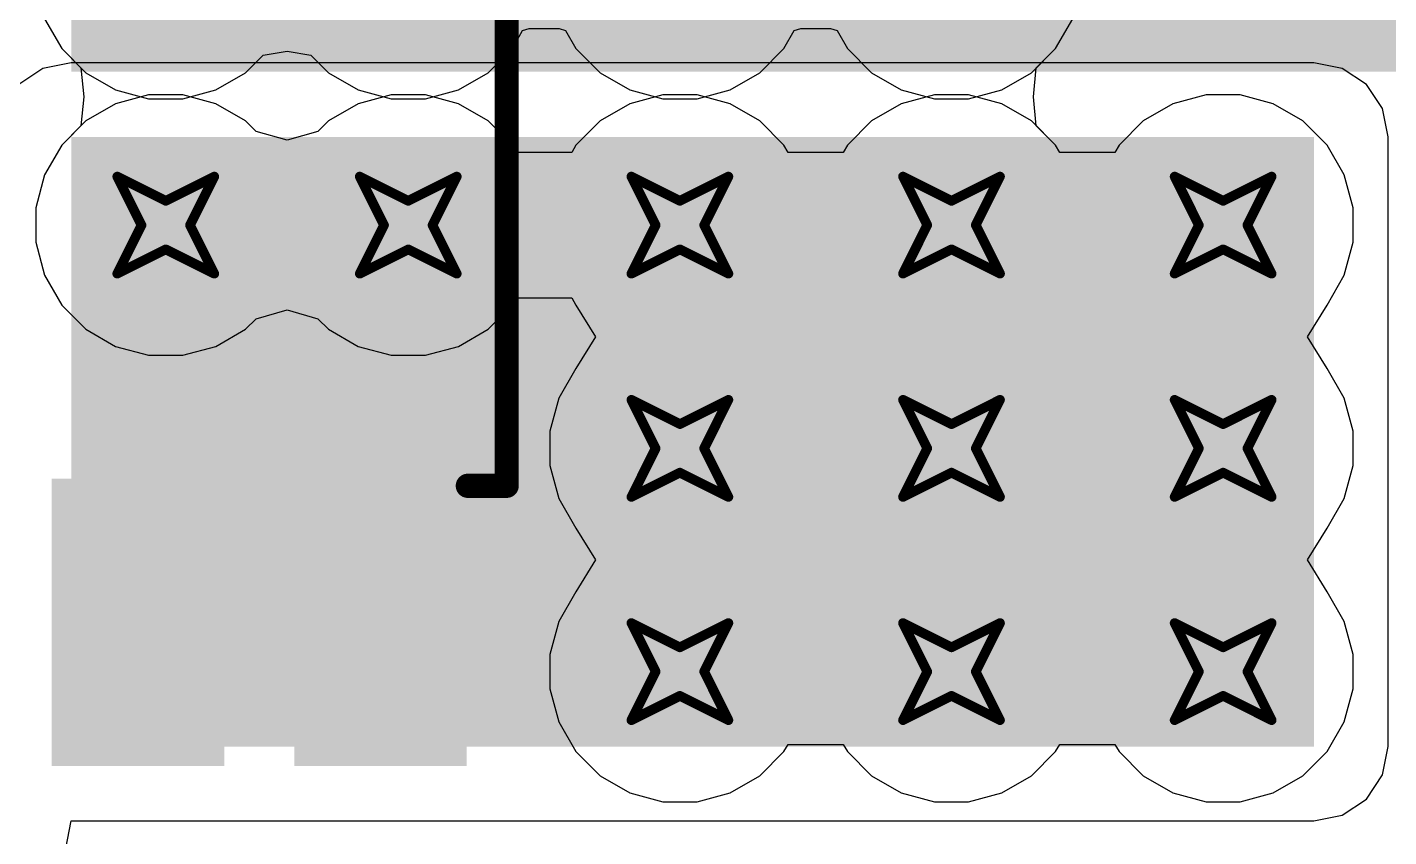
# Model space of a CAD drawing. Header units: inches. Extents: x -36 to 349, y -11 to 240.
# Drawn here: x 34.65 to 41.78, y 6.57 to 10.81 of the extents above; entities that cross this region are included whole.
import ezdxf

# ---------------------------------------------------------------- set-up
doc = ezdxf.new("R2010")
doc.units = ezdxf.units.IN
for name, color, linetype in [('Bottom Layer', 5, 'Continuous'), ('Drill Drawing', 1, 'Continuous'), ('Layer 1', 16, 'Continuous'), ('Layer 2', 76, 'Continuous'), ('Top Layer', 1, 'Continuous'), ('Top Overlay', 2, 'Continuous'), ('Top Paste', 8, 'Continuous'), ('Top Solder', 216, 'Continuous'), ('Via Holes', 16, 'Continuous')]:
    doc.layers.add(name, color=color, linetype=linetype)

# ---------------------------------------------------------------- blocks, each defined once
blk = doc.blocks.new('SOP_8_165')
at = {"layer": 'Top Layer'}
for points in [[(-3.4, 2.255), (-2.1, 2.255), (-2.1, 1.555), (-3.4, 1.555)], [(2.1, 2.255), (3.4, 2.255), (3.4, 1.555), (2.1, 1.555)], [(-3.4, 0.985), (-2.1, 0.985), (-2.1, 0.285), (-3.4, 0.285)], [(2.1, 0.985), (3.4, 0.985), (3.4, 0.285), (2.1, 0.285)], [(-3.4, -0.285), (-2.1, -0.285), (-2.1, -0.985), (-3.4, -0.985)], [(2.1, -0.285), (3.4, -0.285), (3.4, -0.985), (2.1, -0.985)], [(-3.4, -1.555), (-2.1, -1.555), (-2.1, -2.255), (-3.4, -2.255)], [(2.1, -1.555), (3.4, -1.555), (3.4, -2.255), (2.1, -2.255)]]:
    blk.add_hatch(color=1, dxfattribs=at).paths.add_polyline_path(points)
at = {"layer": 'Top Overlay'}
blk.add_hatch(color=2, dxfattribs=at).paths.add_polyline_path([(-1.9794, 1.4721), (-1.7, 1.4721), (-1.7, 2.1325), (-1.9794, 2.1325)])
at = {"layer": 'Top Paste'}
for points in [[(-3.4, 2.255), (-2.1, 2.255), (-2.1, 1.555), (-3.4, 1.555)], [(2.1, 2.255), (3.4, 2.255), (3.4, 1.555), (2.1, 1.555)], [(-3.4, 0.985), (-2.1, 0.985), (-2.1, 0.285), (-3.4, 0.285)], [(2.1, 0.985), (3.4, 0.985), (3.4, 0.285), (2.1, 0.285)], [(-3.4, -0.285), (-2.1, -0.285), (-2.1, -0.985), (-3.4, -0.985)], [(2.1, -0.285), (3.4, -0.285), (3.4, -0.985), (2.1, -0.985)], [(-3.4, -1.555), (-2.1, -1.555), (-2.1, -2.255), (-3.4, -2.255)], [(2.1, -1.555), (3.4, -1.555), (3.4, -2.255), (2.1, -2.255)]]:
    blk.add_hatch(color=8, dxfattribs=at).paths.add_polyline_path(points)
at = {"layer": 'Top Solder'}
for points in [[(-3.5016, 2.3566), (-1.9984, 2.3566), (-1.9984, 1.4534), (-3.5016, 1.4534)], [(1.9984, 2.3566), (3.5016, 2.3566), (3.5016, 1.4534), (1.9984, 1.4534)], [(-3.5016, 1.0866), (-1.9984, 1.0866), (-1.9984, 0.1834), (-3.5016, 0.1834)], [(1.9984, 1.0866), (3.5016, 1.0866), (3.5016, 0.1834), (1.9984, 0.1834)], [(-3.5016, -0.1834), (-1.9984, -0.1834), (-1.9984, -1.0866), (-3.5016, -1.0866)], [(1.9984, -0.1834), (3.5016, -0.1834), (3.5016, -1.0866), (1.9984, -1.0866)], [(-3.5016, -1.4534), (-1.9984, -1.4534), (-1.9984, -2.3566), (-3.5016, -2.3566)], [(1.9984, -1.4534), (3.5016, -1.4534), (3.5016, -2.3566), (1.9984, -2.3566)]]:
    blk.add_hatch(color=216, dxfattribs=at).paths.add_polyline_path(points)
at = {"layer": 'Top Overlay'}
for points in [[(-2.0356, 2.5654, 0.127, 0.127, 0), (-2.0356, 2.3622, 0.127, 0.127, 0)], [(-2.0356, 2.5654, 0.127, 0.127, 0), (2.0284, 2.5654, 0.127, 0.127, 0)], [(2.0284, 2.5654, 0.127, 0.127, 0), (2.0284, 2.3622, 0.127, 0.127, 0)], [(-3.6866, 2.032, 0.127, 0.127, 0), (-3.6866, 1.778, 0.127, 0.127, 0)], [(-3.6866, 2.032, 0.127, 0.127, 0), (-3.5596, 1.905, 0.127, 0.127, 0)], [(-3.5596, 1.905, 0.127, 0.127, 0), (-3.6866, 1.778, 0.127, 0.127, 0)], [(-2.0356, -2.3622, 0.127, 0.127, 0), (-2.0356, -2.5654, 0.127, 0.127, 0)], [(2.0284, -2.3622, 0.127, 0.127, 0), (2.0284, -2.5654, 0.127, 0.127, 0)], [(-2.0356, -2.5654, 0.127, 0.127, 0), (2.0284, -2.5654, 0.127, 0.127, 0)]]:
    blk.add_lwpolyline(points, format="xyseb", dxfattribs=at)
for points in [[(-2.0673, 2.5654, 0.0635, 0.0635, 1), (-2.0038, 2.5654, 0.0635, 0.0635, 1)], [(-2.0673, 2.5654, 0.0635, 0.0635, 1), (-2.0038, 2.5654, 0.0635, 0.0635, 1)], [(1.9967, 2.5654, 0.0635, 0.0635, 1), (2.0602, 2.5654, 0.0635, 0.0635, 1)], [(1.9967, 2.5654, 0.0635, 0.0635, 1), (2.0602, 2.5654, 0.0635, 0.0635, 1)], [(-2.0673, 2.3622, 0.0635, 0.0635, 1), (-2.0038, 2.3622, 0.0635, 0.0635, 1)], [(1.9967, 2.3622, 0.0635, 0.0635, 1), (2.0602, 2.3622, 0.0635, 0.0635, 1)], [(-3.7183, 2.032, 0.0635, 0.0635, 1), (-3.6548, 2.032, 0.0635, 0.0635, 1)], [(-3.7183, 2.032, 0.0635, 0.0635, 1), (-3.6548, 2.032, 0.0635, 0.0635, 1)], [(-3.5913, 1.905, 0.0635, 0.0635, 1), (-3.5278, 1.905, 0.0635, 0.0635, 1)], [(-3.5913, 1.905, 0.0635, 0.0635, 1), (-3.5278, 1.905, 0.0635, 0.0635, 1)], [(-3.7183, 1.778, 0.0635, 0.0635, 1), (-3.6548, 1.778, 0.0635, 0.0635, 1)], [(-3.7183, 1.778, 0.0635, 0.0635, 1), (-3.6548, 1.778, 0.0635, 0.0635, 1)], [(-2.0673, -2.3622, 0.0635, 0.0635, 1), (-2.0038, -2.3622, 0.0635, 0.0635, 1)], [(1.9967, -2.3622, 0.0635, 0.0635, 1), (2.0602, -2.3622, 0.0635, 0.0635, 1)], [(-2.0673, -2.5654, 0.0635, 0.0635, 1), (-2.0038, -2.5654, 0.0635, 0.0635, 1)], [(-2.0673, -2.5654, 0.0635, 0.0635, 1), (-2.0038, -2.5654, 0.0635, 0.0635, 1)], [(1.9967, -2.5654, 0.0635, 0.0635, 1), (2.0602, -2.5654, 0.0635, 0.0635, 1)], [(1.9967, -2.5654, 0.0635, 0.0635, 1), (2.0602, -2.5654, 0.0635, 0.0635, 1)]]:
    blk.add_lwpolyline(points, format="xyseb", close=True, dxfattribs=at)

msp = doc.modelspace()

# ---------------------------------------------------------------- hatches: boundary and pattern name
at = {"layer": 'Bottom Layer'}
h = msp.add_hatch(color=5, dxfattribs=at)
edge = h.paths.add_edge_path()
edge.add_arc((35.3729, 9.775), 0.3, 0, 360)
h = msp.add_hatch(color=5, dxfattribs=at)
edge = h.paths.add_edge_path()
edge.add_arc((36.6429, 9.775), 0.3, 0, 360)
h = msp.add_hatch(color=5, dxfattribs=at)
edge = h.paths.add_edge_path()
edge.add_arc((38.0653, 9.775), 0.3, 0, 360)
h = msp.add_hatch(color=5, dxfattribs=at)
edge = h.paths.add_edge_path()
edge.add_arc((39.4877, 9.775), 0.3, 0, 360)
h = msp.add_hatch(color=5, dxfattribs=at)
edge = h.paths.add_edge_path()
edge.add_arc((40.9101, 9.775), 0.3, 0, 360)
h = msp.add_hatch(color=5, dxfattribs=at)
edge = h.paths.add_edge_path()
edge.add_arc((38.0653, 8.6066), 0.3, 0, 360)
h = msp.add_hatch(color=5, dxfattribs=at)
edge = h.paths.add_edge_path()
edge.add_arc((39.4877, 8.6066), 0.3, 0, 360)
h = msp.add_hatch(color=5, dxfattribs=at)
edge = h.paths.add_edge_path()
edge.add_arc((40.9101, 8.6066), 0.3, 0, 360)
h = msp.add_hatch(color=5, dxfattribs=at)
edge = h.paths.add_edge_path()
edge.add_arc((38.0653, 7.4382), 0.3, 0, 360)
h = msp.add_hatch(color=5, dxfattribs=at)
edge = h.paths.add_edge_path()
edge.add_arc((39.4877, 7.4382), 0.3, 0, 360)
h = msp.add_hatch(color=5, dxfattribs=at)
edge = h.paths.add_edge_path()
edge.add_arc((40.9101, 7.4382), 0.3, 0, 360)
at = {"layer": 'Layer 1'}
h = msp.add_hatch(color=16, dxfattribs=at)
edge = h.paths.add_edge_path()
edge.add_arc((35.3729, 9.775), 0.3, 0, 360)
h = msp.add_hatch(color=16, dxfattribs=at)
edge = h.paths.add_edge_path()
edge.add_arc((36.6429, 9.775), 0.3, 0, 360)
h = msp.add_hatch(color=16, dxfattribs=at)
edge = h.paths.add_edge_path()
edge.add_arc((38.0653, 9.775), 0.3, 0, 360)
h = msp.add_hatch(color=16, dxfattribs=at)
edge = h.paths.add_edge_path()
edge.add_arc((39.4877, 9.775), 0.3, 0, 360)
h = msp.add_hatch(color=16, dxfattribs=at)
edge = h.paths.add_edge_path()
edge.add_arc((40.9101, 9.775), 0.3, 0, 360)
h = msp.add_hatch(color=16, dxfattribs=at)
edge = h.paths.add_edge_path()
edge.add_arc((38.0653, 8.6066), 0.3, 0, 360)
h = msp.add_hatch(color=16, dxfattribs=at)
edge = h.paths.add_edge_path()
edge.add_arc((39.4877, 8.6066), 0.3, 0, 360)
h = msp.add_hatch(color=16, dxfattribs=at)
edge = h.paths.add_edge_path()
edge.add_arc((40.9101, 8.6066), 0.3, 0, 360)
h = msp.add_hatch(color=16, dxfattribs=at)
edge = h.paths.add_edge_path()
edge.add_arc((38.0653, 7.4382), 0.3, 0, 360)
h = msp.add_hatch(color=16, dxfattribs=at)
edge = h.paths.add_edge_path()
edge.add_arc((39.4877, 7.4382), 0.3, 0, 360)
h = msp.add_hatch(color=16, dxfattribs=at)
edge = h.paths.add_edge_path()
edge.add_arc((40.9101, 7.4382), 0.3, 0, 360)
at = {"layer": 'Layer 2'}
h = msp.add_hatch(color=76, dxfattribs=at)
edge = h.paths.add_edge_path()
edge.add_arc((35.3729, 9.775), 0.3, 0, 360)
h = msp.add_hatch(color=76, dxfattribs=at)
edge = h.paths.add_edge_path()
edge.add_arc((36.6429, 9.775), 0.3, 0, 360)
h = msp.add_hatch(color=76, dxfattribs=at)
edge = h.paths.add_edge_path()
edge.add_arc((38.0653, 9.775), 0.3, 0, 360)
h = msp.add_hatch(color=76, dxfattribs=at)
edge = h.paths.add_edge_path()
edge.add_arc((39.4877, 9.775), 0.3, 0, 360)
h = msp.add_hatch(color=76, dxfattribs=at)
edge = h.paths.add_edge_path()
edge.add_arc((40.9101, 9.775), 0.3, 0, 360)
h = msp.add_hatch(color=76, dxfattribs=at)
edge = h.paths.add_edge_path()
edge.add_arc((38.0653, 8.6066), 0.3, 0, 360)
h = msp.add_hatch(color=76, dxfattribs=at)
edge = h.paths.add_edge_path()
edge.add_arc((39.4877, 8.6066), 0.3, 0, 360)
h = msp.add_hatch(color=76, dxfattribs=at)
edge = h.paths.add_edge_path()
edge.add_arc((40.9101, 8.6066), 0.3, 0, 360)
h = msp.add_hatch(color=76, dxfattribs=at)
edge = h.paths.add_edge_path()
edge.add_arc((38.0653, 7.4382), 0.3, 0, 360)
h = msp.add_hatch(color=76, dxfattribs=at)
edge = h.paths.add_edge_path()
edge.add_arc((39.4877, 7.4382), 0.3, 0, 360)
h = msp.add_hatch(color=76, dxfattribs=at)
edge = h.paths.add_edge_path()
edge.add_arc((40.9101, 7.4382), 0.3, 0, 360)
at = {"layer": 'Top Layer'}
for points in [[(34.8776, 10.5774), (48.1674, 10.5774), (48.1674, 15.621), (34.8776, 15.621)], [(34.8776, 7.0462), (41.3856, 7.0462), (41.3856, 10.2362), (34.8776, 10.2362)], [(37.5248, 7.0462), (41.3856, 7.0462), (41.3856, 10.2362), (37.5248, 10.2362)]]:
    msp.add_hatch(color=1, dxfattribs=at).paths.add_polyline_path(points)
h = msp.add_hatch(color=1, dxfattribs=at)
edge = h.paths.add_edge_path()
edge.add_arc((35.3729, 9.775), 0.3, 0, 360)
h = msp.add_hatch(color=1, dxfattribs=at)
edge = h.paths.add_edge_path()
edge.add_arc((36.6429, 9.775), 0.3, 0, 360)
h = msp.add_hatch(color=1, dxfattribs=at)
edge = h.paths.add_edge_path()
edge.add_arc((38.0653, 9.775), 0.3, 0, 360)
h = msp.add_hatch(color=1, dxfattribs=at)
edge = h.paths.add_edge_path()
edge.add_arc((39.4877, 9.775), 0.3, 0, 360)
h = msp.add_hatch(color=1, dxfattribs=at)
edge = h.paths.add_edge_path()
edge.add_arc((40.9101, 9.775), 0.3, 0, 360)
h = msp.add_hatch(color=1, dxfattribs=at)
edge = h.paths.add_edge_path()
edge.add_arc((38.0653, 8.6066), 0.3, 0, 360)
h = msp.add_hatch(color=1, dxfattribs=at)
edge = h.paths.add_edge_path()
edge.add_arc((39.4877, 8.6066), 0.3, 0, 360)
h = msp.add_hatch(color=1, dxfattribs=at)
edge = h.paths.add_edge_path()
edge.add_arc((40.9101, 8.6066), 0.3, 0, 360)
h = msp.add_hatch(color=1, dxfattribs=at)
edge = h.paths.add_edge_path()
edge.add_arc((38.0653, 7.4382), 0.3, 0, 360)
h = msp.add_hatch(color=1, dxfattribs=at)
edge = h.paths.add_edge_path()
edge.add_arc((39.4877, 7.4382), 0.3, 0, 360)
h = msp.add_hatch(color=1, dxfattribs=at)
edge = h.paths.add_edge_path()
edge.add_arc((40.9101, 7.4382), 0.3, 0, 360)
at = {"layer": 'Via Holes'}
h = msp.add_hatch(color=7, dxfattribs=at)
edge = h.paths.add_edge_path()
edge.add_arc((35.3729, 9.775), 0.15, 0, 360)
h = msp.add_hatch(color=7, dxfattribs=at)
edge = h.paths.add_edge_path()
edge.add_arc((36.6429, 9.775), 0.15, 0, 360)
h = msp.add_hatch(color=7, dxfattribs=at)
edge = h.paths.add_edge_path()
edge.add_arc((38.0653, 9.775), 0.15, 0, 360)
h = msp.add_hatch(color=7, dxfattribs=at)
edge = h.paths.add_edge_path()
edge.add_arc((39.4877, 9.775), 0.15, 0, 360)
h = msp.add_hatch(color=7, dxfattribs=at)
edge = h.paths.add_edge_path()
edge.add_arc((40.9101, 9.775), 0.15, 0, 360)
h = msp.add_hatch(color=7, dxfattribs=at)
edge = h.paths.add_edge_path()
edge.add_arc((38.0653, 8.6066), 0.15, 0, 360)
h = msp.add_hatch(color=7, dxfattribs=at)
edge = h.paths.add_edge_path()
edge.add_arc((39.4877, 8.6066), 0.15, 0, 360)
h = msp.add_hatch(color=7, dxfattribs=at)
edge = h.paths.add_edge_path()
edge.add_arc((40.9101, 8.6066), 0.15, 0, 360)
h = msp.add_hatch(color=7, dxfattribs=at)
edge = h.paths.add_edge_path()
edge.add_arc((38.0653, 7.4382), 0.15, 0, 360)
h = msp.add_hatch(color=7, dxfattribs=at)
edge = h.paths.add_edge_path()
edge.add_arc((39.4877, 7.4382), 0.15, 0, 360)
h = msp.add_hatch(color=7, dxfattribs=at)
edge = h.paths.add_edge_path()
edge.add_arc((40.9101, 7.4382), 0.15, 0, 360)

# ---------------------------------------------------------------- linework, layer by layer
at = {"layer": 'Bottom Layer'}
for p, q in [((34.7383, 10.8545), (34.8279, 10.6992)), ((40.0326, 10.6992), (40.1223, 10.8545)), ((37.1878, 10.6992), (37.2418, 10.7927)), ((37.2418, 10.7927), (37.2758, 10.8038)), ((37.2758, 10.8038), (37.4323, 10.8038)), ((37.4323, 10.8038), (37.4664, 10.7927)), ((37.4664, 10.7927), (37.5203, 10.6992)), ((38.6102, 10.6992), (38.6642, 10.7927)), ((38.6642, 10.7927), (38.6982, 10.8038)), ((38.6982, 10.8038), (38.8547, 10.8038)), ((38.8547, 10.8038), (38.8888, 10.7927)), ((38.8888, 10.7927), (38.9427, 10.6992)), ((34.8279, 10.6992), (34.9547, 10.5724)), ((37.061, 10.5724), (37.1878, 10.6992)), ((37.5203, 10.6992), (37.6471, 10.5724)), ((38.4834, 10.5724), (38.6102, 10.6992)), ((38.9427, 10.6992), (39.0695, 10.5724)), ((39.9058, 10.5724), (40.0326, 10.6992)), ((35.791, 10.5724), (35.8834, 10.6648)), ((35.8834, 10.6648), (36.0079, 10.6848)), ((36.0079, 10.6848), (36.1324, 10.6648)), ((36.1324, 10.6648), (36.2247, 10.5724)), ((34.9547, 10.5724), (35.11, 10.4828)), ((35.6357, 10.4828), (35.791, 10.5724)), ((36.2247, 10.5724), (36.38, 10.4828)), ((36.9057, 10.4828), (37.061, 10.5724)), ((37.6471, 10.5724), (37.8024, 10.4828)), ((38.3281, 10.4828), (38.4834, 10.5724)), ((39.0695, 10.5724), (39.2248, 10.4828)), ((39.7505, 10.4828), (39.9058, 10.5724)), ((35.11, 10.4828), (35.2832, 10.4364)), ((35.4625, 10.4364), (35.6357, 10.4828)), ((36.38, 10.4828), (36.5532, 10.4364)), ((36.7325, 10.4364), (36.9057, 10.4828)), ((37.8024, 10.4828), (37.9756, 10.4364)), ((38.1549, 10.4364), (38.3281, 10.4828)), ((39.2248, 10.4828), (39.398, 10.4364)), ((39.5773, 10.4364), (39.7505, 10.4828)), ((35.2832, 10.4364), (35.4625, 10.4364)), ((36.5532, 10.4364), (36.7325, 10.4364)), ((37.9756, 10.4364), (38.1549, 10.4364)), ((39.398, 10.4364), (39.5773, 10.4364))]:
    msp.add_line(p, q, dxfattribs=at)
at = {"layer": 'Drill Drawing'}
for points in [[(35.1189, 10.029, 0.0508, 0.0508, 0), (35.3729, 9.902, 0.0508, 0.0508, 0)], [(35.1189, 10.029, 0.0508, 0.0508, 0), (35.2459, 9.775, 0.0508, 0.0508, 0)], [(35.3729, 9.902, 0.0508, 0.0508, 0), (35.6269, 10.029, 0.0508, 0.0508, 0)], [(35.4999, 9.775, 0.0508, 0.0508, 0), (35.6269, 10.029, 0.0508, 0.0508, 0)], [(36.3889, 10.029, 0.0508, 0.0508, 0), (36.6429, 9.902, 0.0508, 0.0508, 0)], [(36.3889, 10.029, 0.0508, 0.0508, 0), (36.5159, 9.775, 0.0508, 0.0508, 0)], [(36.6429, 9.902, 0.0508, 0.0508, 0), (36.8969, 10.029, 0.0508, 0.0508, 0)], [(36.7699, 9.775, 0.0508, 0.0508, 0), (36.8969, 10.029, 0.0508, 0.0508, 0)], [(37.8113, 10.029, 0.0508, 0.0508, 0), (38.0653, 9.902, 0.0508, 0.0508, 0)], [(37.8113, 10.029, 0.0508, 0.0508, 0), (37.9383, 9.775, 0.0508, 0.0508, 0)], [(38.0653, 9.902, 0.0508, 0.0508, 0), (38.3193, 10.029, 0.0508, 0.0508, 0)], [(38.1923, 9.775, 0.0508, 0.0508, 0), (38.3193, 10.029, 0.0508, 0.0508, 0)], [(39.2337, 10.029, 0.0508, 0.0508, 0), (39.4877, 9.902, 0.0508, 0.0508, 0)], [(39.2337, 10.029, 0.0508, 0.0508, 0), (39.3607, 9.775, 0.0508, 0.0508, 0)], [(39.4877, 9.902, 0.0508, 0.0508, 0), (39.7417, 10.029, 0.0508, 0.0508, 0)], [(39.6147, 9.775, 0.0508, 0.0508, 0), (39.7417, 10.029, 0.0508, 0.0508, 0)], [(40.6561, 10.029, 0.0508, 0.0508, 0), (40.9101, 9.902, 0.0508, 0.0508, 0)], [(40.6561, 10.029, 0.0508, 0.0508, 0), (40.7831, 9.775, 0.0508, 0.0508, 0)], [(40.9101, 9.902, 0.0508, 0.0508, 0), (41.1641, 10.029, 0.0508, 0.0508, 0)], [(41.0371, 9.775, 0.0508, 0.0508, 0), (41.1641, 10.029, 0.0508, 0.0508, 0)], [(35.1189, 9.521, 0.0508, 0.0508, 0), (35.2459, 9.775, 0.0508, 0.0508, 0)], [(35.4999, 9.775, 0.0508, 0.0508, 0), (35.6269, 9.521, 0.0508, 0.0508, 0)], [(36.3889, 9.521, 0.0508, 0.0508, 0), (36.5159, 9.775, 0.0508, 0.0508, 0)], [(36.7699, 9.775, 0.0508, 0.0508, 0), (36.8969, 9.521, 0.0508, 0.0508, 0)], [(37.8113, 9.521, 0.0508, 0.0508, 0), (37.9383, 9.775, 0.0508, 0.0508, 0)], [(38.1923, 9.775, 0.0508, 0.0508, 0), (38.3193, 9.521, 0.0508, 0.0508, 0)], [(39.2337, 9.521, 0.0508, 0.0508, 0), (39.3607, 9.775, 0.0508, 0.0508, 0)], [(39.6147, 9.775, 0.0508, 0.0508, 0), (39.7417, 9.521, 0.0508, 0.0508, 0)], [(40.6561, 9.521, 0.0508, 0.0508, 0), (40.7831, 9.775, 0.0508, 0.0508, 0)], [(41.0371, 9.775, 0.0508, 0.0508, 0), (41.1641, 9.521, 0.0508, 0.0508, 0)], [(35.1189, 9.521, 0.0508, 0.0508, 0), (35.3729, 9.648, 0.0508, 0.0508, 0)], [(35.3729, 9.648, 0.0508, 0.0508, 0), (35.6269, 9.521, 0.0508, 0.0508, 0)], [(36.3889, 9.521, 0.0508, 0.0508, 0), (36.6429, 9.648, 0.0508, 0.0508, 0)], [(36.6429, 9.648, 0.0508, 0.0508, 0), (36.8969, 9.521, 0.0508, 0.0508, 0)], [(37.8113, 9.521, 0.0508, 0.0508, 0), (38.0653, 9.648, 0.0508, 0.0508, 0)], [(38.0653, 9.648, 0.0508, 0.0508, 0), (38.3193, 9.521, 0.0508, 0.0508, 0)], [(39.2337, 9.521, 0.0508, 0.0508, 0), (39.4877, 9.648, 0.0508, 0.0508, 0)], [(39.4877, 9.648, 0.0508, 0.0508, 0), (39.7417, 9.521, 0.0508, 0.0508, 0)], [(40.6561, 9.521, 0.0508, 0.0508, 0), (40.9101, 9.648, 0.0508, 0.0508, 0)], [(40.9101, 9.648, 0.0508, 0.0508, 0), (41.1641, 9.521, 0.0508, 0.0508, 0)], [(37.8113, 8.8606, 0.0508, 0.0508, 0), (38.0653, 8.7336, 0.0508, 0.0508, 0)], [(37.8113, 8.8606, 0.0508, 0.0508, 0), (37.9383, 8.6066, 0.0508, 0.0508, 0)], [(38.0653, 8.7336, 0.0508, 0.0508, 0), (38.3193, 8.8606, 0.0508, 0.0508, 0)], [(38.1923, 8.6066, 0.0508, 0.0508, 0), (38.3193, 8.8606, 0.0508, 0.0508, 0)], [(39.2337, 8.8606, 0.0508, 0.0508, 0), (39.4877, 8.7336, 0.0508, 0.0508, 0)], [(39.2337, 8.8606, 0.0508, 0.0508, 0), (39.3607, 8.6066, 0.0508, 0.0508, 0)], [(39.4877, 8.7336, 0.0508, 0.0508, 0), (39.7417, 8.8606, 0.0508, 0.0508, 0)], [(39.6147, 8.6066, 0.0508, 0.0508, 0), (39.7417, 8.8606, 0.0508, 0.0508, 0)], [(40.6561, 8.8606, 0.0508, 0.0508, 0), (40.9101, 8.7336, 0.0508, 0.0508, 0)], [(40.6561, 8.8606, 0.0508, 0.0508, 0), (40.7831, 8.6066, 0.0508, 0.0508, 0)], [(40.9101, 8.7336, 0.0508, 0.0508, 0), (41.1641, 8.8606, 0.0508, 0.0508, 0)], [(41.0371, 8.6066, 0.0508, 0.0508, 0), (41.1641, 8.8606, 0.0508, 0.0508, 0)], [(37.8113, 8.3526, 0.0508, 0.0508, 0), (37.9383, 8.6066, 0.0508, 0.0508, 0)], [(38.1923, 8.6066, 0.0508, 0.0508, 0), (38.3193, 8.3526, 0.0508, 0.0508, 0)], [(39.2337, 8.3526, 0.0508, 0.0508, 0), (39.3607, 8.6066, 0.0508, 0.0508, 0)], [(39.6147, 8.6066, 0.0508, 0.0508, 0), (39.7417, 8.3526, 0.0508, 0.0508, 0)], [(40.6561, 8.3526, 0.0508, 0.0508, 0), (40.7831, 8.6066, 0.0508, 0.0508, 0)], [(41.0371, 8.6066, 0.0508, 0.0508, 0), (41.1641, 8.3526, 0.0508, 0.0508, 0)], [(37.8113, 8.3526, 0.0508, 0.0508, 0), (38.0653, 8.4796, 0.0508, 0.0508, 0)], [(38.0653, 8.4796, 0.0508, 0.0508, 0), (38.3193, 8.3526, 0.0508, 0.0508, 0)], [(39.2337, 8.3526, 0.0508, 0.0508, 0), (39.4877, 8.4796, 0.0508, 0.0508, 0)], [(39.4877, 8.4796, 0.0508, 0.0508, 0), (39.7417, 8.3526, 0.0508, 0.0508, 0)], [(40.6561, 8.3526, 0.0508, 0.0508, 0), (40.9101, 8.4796, 0.0508, 0.0508, 0)], [(40.9101, 8.4796, 0.0508, 0.0508, 0), (41.1641, 8.3526, 0.0508, 0.0508, 0)], [(37.8113, 7.6922, 0.0508, 0.0508, 0), (38.0653, 7.5652, 0.0508, 0.0508, 0)], [(37.8113, 7.6922, 0.0508, 0.0508, 0), (37.9383, 7.4382, 0.0508, 0.0508, 0)], [(38.0653, 7.5652, 0.0508, 0.0508, 0), (38.3193, 7.6922, 0.0508, 0.0508, 0)], [(38.1923, 7.4382, 0.0508, 0.0508, 0), (38.3193, 7.6922, 0.0508, 0.0508, 0)], [(39.2337, 7.6922, 0.0508, 0.0508, 0), (39.4877, 7.5652, 0.0508, 0.0508, 0)], [(39.2337, 7.6922, 0.0508, 0.0508, 0), (39.3607, 7.4382, 0.0508, 0.0508, 0)], [(39.4877, 7.5652, 0.0508, 0.0508, 0), (39.7417, 7.6922, 0.0508, 0.0508, 0)], [(39.6147, 7.4382, 0.0508, 0.0508, 0), (39.7417, 7.6922, 0.0508, 0.0508, 0)], [(40.6561, 7.6922, 0.0508, 0.0508, 0), (40.9101, 7.5652, 0.0508, 0.0508, 0)], [(40.6561, 7.6922, 0.0508, 0.0508, 0), (40.7831, 7.4382, 0.0508, 0.0508, 0)], [(40.9101, 7.5652, 0.0508, 0.0508, 0), (41.1641, 7.6922, 0.0508, 0.0508, 0)], [(41.0371, 7.4382, 0.0508, 0.0508, 0), (41.1641, 7.6922, 0.0508, 0.0508, 0)], [(37.8113, 7.1842, 0.0508, 0.0508, 0), (37.9383, 7.4382, 0.0508, 0.0508, 0)], [(38.1923, 7.4382, 0.0508, 0.0508, 0), (38.3193, 7.1842, 0.0508, 0.0508, 0)], [(39.2337, 7.1842, 0.0508, 0.0508, 0), (39.3607, 7.4382, 0.0508, 0.0508, 0)], [(39.6147, 7.4382, 0.0508, 0.0508, 0), (39.7417, 7.1842, 0.0508, 0.0508, 0)], [(40.6561, 7.1842, 0.0508, 0.0508, 0), (40.7831, 7.4382, 0.0508, 0.0508, 0)], [(41.0371, 7.4382, 0.0508, 0.0508, 0), (41.1641, 7.1842, 0.0508, 0.0508, 0)], [(37.8113, 7.1842, 0.0508, 0.0508, 0), (38.0653, 7.3112, 0.0508, 0.0508, 0)], [(38.0653, 7.3112, 0.0508, 0.0508, 0), (38.3193, 7.1842, 0.0508, 0.0508, 0)], [(39.2337, 7.1842, 0.0508, 0.0508, 0), (39.4877, 7.3112, 0.0508, 0.0508, 0)], [(39.4877, 7.3112, 0.0508, 0.0508, 0), (39.7417, 7.1842, 0.0508, 0.0508, 0)], [(40.6561, 7.1842, 0.0508, 0.0508, 0), (40.9101, 7.3112, 0.0508, 0.0508, 0)], [(40.9101, 7.3112, 0.0508, 0.0508, 0), (41.1641, 7.1842, 0.0508, 0.0508, 0)]]:
    msp.add_lwpolyline(points, format="xyseb", dxfattribs=at)
for points in [[(35.1062, 10.029, 0.0254, 0.0254, 1), (35.1316, 10.029, 0.0254, 0.0254, 1)], [(35.1062, 10.029, 0.0254, 0.0254, 1), (35.1316, 10.029, 0.0254, 0.0254, 1)], [(35.6142, 10.029, 0.0254, 0.0254, 1), (35.6396, 10.029, 0.0254, 0.0254, 1)], [(35.6142, 10.029, 0.0254, 0.0254, 1), (35.6396, 10.029, 0.0254, 0.0254, 1)], [(36.3762, 10.029, 0.0254, 0.0254, 1), (36.4016, 10.029, 0.0254, 0.0254, 1)], [(36.3762, 10.029, 0.0254, 0.0254, 1), (36.4016, 10.029, 0.0254, 0.0254, 1)], [(36.8842, 10.029, 0.0254, 0.0254, 1), (36.9096, 10.029, 0.0254, 0.0254, 1)], [(36.8842, 10.029, 0.0254, 0.0254, 1), (36.9096, 10.029, 0.0254, 0.0254, 1)], [(37.7986, 10.029, 0.0254, 0.0254, 1), (37.824, 10.029, 0.0254, 0.0254, 1)], [(37.7986, 10.029, 0.0254, 0.0254, 1), (37.824, 10.029, 0.0254, 0.0254, 1)], [(38.3066, 10.029, 0.0254, 0.0254, 1), (38.332, 10.029, 0.0254, 0.0254, 1)], [(38.3066, 10.029, 0.0254, 0.0254, 1), (38.332, 10.029, 0.0254, 0.0254, 1)], [(39.221, 10.029, 0.0254, 0.0254, 1), (39.2464, 10.029, 0.0254, 0.0254, 1)], [(39.221, 10.029, 0.0254, 0.0254, 1), (39.2464, 10.029, 0.0254, 0.0254, 1)], [(39.729, 10.029, 0.0254, 0.0254, 1), (39.7544, 10.029, 0.0254, 0.0254, 1)], [(39.729, 10.029, 0.0254, 0.0254, 1), (39.7544, 10.029, 0.0254, 0.0254, 1)], [(40.6434, 10.029, 0.0254, 0.0254, 1), (40.6688, 10.029, 0.0254, 0.0254, 1)], [(40.6434, 10.029, 0.0254, 0.0254, 1), (40.6688, 10.029, 0.0254, 0.0254, 1)], [(41.1514, 10.029, 0.0254, 0.0254, 1), (41.1768, 10.029, 0.0254, 0.0254, 1)], [(41.1514, 10.029, 0.0254, 0.0254, 1), (41.1768, 10.029, 0.0254, 0.0254, 1)], [(35.3602, 9.902, 0.0254, 0.0254, 1), (35.3856, 9.902, 0.0254, 0.0254, 1)], [(35.3602, 9.902, 0.0254, 0.0254, 1), (35.3856, 9.902, 0.0254, 0.0254, 1)], [(36.6302, 9.902, 0.0254, 0.0254, 1), (36.6556, 9.902, 0.0254, 0.0254, 1)], [(36.6302, 9.902, 0.0254, 0.0254, 1), (36.6556, 9.902, 0.0254, 0.0254, 1)], [(38.0526, 9.902, 0.0254, 0.0254, 1), (38.078, 9.902, 0.0254, 0.0254, 1)], [(38.0526, 9.902, 0.0254, 0.0254, 1), (38.078, 9.902, 0.0254, 0.0254, 1)], [(39.475, 9.902, 0.0254, 0.0254, 1), (39.5004, 9.902, 0.0254, 0.0254, 1)], [(39.475, 9.902, 0.0254, 0.0254, 1), (39.5004, 9.902, 0.0254, 0.0254, 1)], [(40.8974, 9.902, 0.0254, 0.0254, 1), (40.9228, 9.902, 0.0254, 0.0254, 1)], [(40.8974, 9.902, 0.0254, 0.0254, 1), (40.9228, 9.902, 0.0254, 0.0254, 1)], [(35.2332, 9.775, 0.0254, 0.0254, 1), (35.2586, 9.775, 0.0254, 0.0254, 1)], [(35.2332, 9.775, 0.0254, 0.0254, 1), (35.2586, 9.775, 0.0254, 0.0254, 1)], [(35.4872, 9.775, 0.0254, 0.0254, 1), (35.5126, 9.775, 0.0254, 0.0254, 1)], [(35.4872, 9.775, 0.0254, 0.0254, 1), (35.5126, 9.775, 0.0254, 0.0254, 1)], [(36.5032, 9.775, 0.0254, 0.0254, 1), (36.5286, 9.775, 0.0254, 0.0254, 1)], [(36.5032, 9.775, 0.0254, 0.0254, 1), (36.5286, 9.775, 0.0254, 0.0254, 1)], [(36.7572, 9.775, 0.0254, 0.0254, 1), (36.7826, 9.775, 0.0254, 0.0254, 1)], [(36.7572, 9.775, 0.0254, 0.0254, 1), (36.7826, 9.775, 0.0254, 0.0254, 1)], [(37.9256, 9.775, 0.0254, 0.0254, 1), (37.951, 9.775, 0.0254, 0.0254, 1)], [(37.9256, 9.775, 0.0254, 0.0254, 1), (37.951, 9.775, 0.0254, 0.0254, 1)], [(38.1796, 9.775, 0.0254, 0.0254, 1), (38.205, 9.775, 0.0254, 0.0254, 1)], [(38.1796, 9.775, 0.0254, 0.0254, 1), (38.205, 9.775, 0.0254, 0.0254, 1)], [(39.348, 9.775, 0.0254, 0.0254, 1), (39.3734, 9.775, 0.0254, 0.0254, 1)], [(39.348, 9.775, 0.0254, 0.0254, 1), (39.3734, 9.775, 0.0254, 0.0254, 1)], [(39.602, 9.775, 0.0254, 0.0254, 1), (39.6274, 9.775, 0.0254, 0.0254, 1)], [(39.602, 9.775, 0.0254, 0.0254, 1), (39.6274, 9.775, 0.0254, 0.0254, 1)], [(40.7704, 9.775, 0.0254, 0.0254, 1), (40.7958, 9.775, 0.0254, 0.0254, 1)], [(40.7704, 9.775, 0.0254, 0.0254, 1), (40.7958, 9.775, 0.0254, 0.0254, 1)], [(41.0244, 9.775, 0.0254, 0.0254, 1), (41.0498, 9.775, 0.0254, 0.0254, 1)], [(41.0244, 9.775, 0.0254, 0.0254, 1), (41.0498, 9.775, 0.0254, 0.0254, 1)], [(35.3602, 9.648, 0.0254, 0.0254, 1), (35.3856, 9.648, 0.0254, 0.0254, 1)], [(35.3602, 9.648, 0.0254, 0.0254, 1), (35.3856, 9.648, 0.0254, 0.0254, 1)], [(36.6302, 9.648, 0.0254, 0.0254, 1), (36.6556, 9.648, 0.0254, 0.0254, 1)], [(36.6302, 9.648, 0.0254, 0.0254, 1), (36.6556, 9.648, 0.0254, 0.0254, 1)], [(38.0526, 9.648, 0.0254, 0.0254, 1), (38.078, 9.648, 0.0254, 0.0254, 1)], [(38.0526, 9.648, 0.0254, 0.0254, 1), (38.078, 9.648, 0.0254, 0.0254, 1)], [(39.475, 9.648, 0.0254, 0.0254, 1), (39.5004, 9.648, 0.0254, 0.0254, 1)], [(39.475, 9.648, 0.0254, 0.0254, 1), (39.5004, 9.648, 0.0254, 0.0254, 1)], [(40.8974, 9.648, 0.0254, 0.0254, 1), (40.9228, 9.648, 0.0254, 0.0254, 1)], [(40.8974, 9.648, 0.0254, 0.0254, 1), (40.9228, 9.648, 0.0254, 0.0254, 1)], [(35.1062, 9.521, 0.0254, 0.0254, 1), (35.1316, 9.521, 0.0254, 0.0254, 1)], [(35.1062, 9.521, 0.0254, 0.0254, 1), (35.1316, 9.521, 0.0254, 0.0254, 1)], [(35.6142, 9.521, 0.0254, 0.0254, 1), (35.6396, 9.521, 0.0254, 0.0254, 1)], [(35.6142, 9.521, 0.0254, 0.0254, 1), (35.6396, 9.521, 0.0254, 0.0254, 1)], [(36.3762, 9.521, 0.0254, 0.0254, 1), (36.4016, 9.521, 0.0254, 0.0254, 1)], [(36.3762, 9.521, 0.0254, 0.0254, 1), (36.4016, 9.521, 0.0254, 0.0254, 1)], [(36.8842, 9.521, 0.0254, 0.0254, 1), (36.9096, 9.521, 0.0254, 0.0254, 1)], [(36.8842, 9.521, 0.0254, 0.0254, 1), (36.9096, 9.521, 0.0254, 0.0254, 1)], [(37.7986, 9.521, 0.0254, 0.0254, 1), (37.824, 9.521, 0.0254, 0.0254, 1)], [(37.7986, 9.521, 0.0254, 0.0254, 1), (37.824, 9.521, 0.0254, 0.0254, 1)], [(38.3066, 9.521, 0.0254, 0.0254, 1), (38.332, 9.521, 0.0254, 0.0254, 1)], [(38.3066, 9.521, 0.0254, 0.0254, 1), (38.332, 9.521, 0.0254, 0.0254, 1)], [(39.221, 9.521, 0.0254, 0.0254, 1), (39.2464, 9.521, 0.0254, 0.0254, 1)], [(39.221, 9.521, 0.0254, 0.0254, 1), (39.2464, 9.521, 0.0254, 0.0254, 1)], [(39.729, 9.521, 0.0254, 0.0254, 1), (39.7544, 9.521, 0.0254, 0.0254, 1)], [(39.729, 9.521, 0.0254, 0.0254, 1), (39.7544, 9.521, 0.0254, 0.0254, 1)], [(40.6434, 9.521, 0.0254, 0.0254, 1), (40.6688, 9.521, 0.0254, 0.0254, 1)], [(40.6434, 9.521, 0.0254, 0.0254, 1), (40.6688, 9.521, 0.0254, 0.0254, 1)], [(41.1514, 9.521, 0.0254, 0.0254, 1), (41.1768, 9.521, 0.0254, 0.0254, 1)], [(41.1514, 9.521, 0.0254, 0.0254, 1), (41.1768, 9.521, 0.0254, 0.0254, 1)], [(37.7986, 8.8606, 0.0254, 0.0254, 1), (37.824, 8.8606, 0.0254, 0.0254, 1)], [(37.7986, 8.8606, 0.0254, 0.0254, 1), (37.824, 8.8606, 0.0254, 0.0254, 1)], [(38.3066, 8.8606, 0.0254, 0.0254, 1), (38.332, 8.8606, 0.0254, 0.0254, 1)], [(38.3066, 8.8606, 0.0254, 0.0254, 1), (38.332, 8.8606, 0.0254, 0.0254, 1)], [(39.221, 8.8606, 0.0254, 0.0254, 1), (39.2464, 8.8606, 0.0254, 0.0254, 1)], [(39.221, 8.8606, 0.0254, 0.0254, 1), (39.2464, 8.8606, 0.0254, 0.0254, 1)], [(39.729, 8.8606, 0.0254, 0.0254, 1), (39.7544, 8.8606, 0.0254, 0.0254, 1)], [(39.729, 8.8606, 0.0254, 0.0254, 1), (39.7544, 8.8606, 0.0254, 0.0254, 1)], [(40.6434, 8.8606, 0.0254, 0.0254, 1), (40.6688, 8.8606, 0.0254, 0.0254, 1)], [(40.6434, 8.8606, 0.0254, 0.0254, 1), (40.6688, 8.8606, 0.0254, 0.0254, 1)], [(41.1514, 8.8606, 0.0254, 0.0254, 1), (41.1768, 8.8606, 0.0254, 0.0254, 1)], [(41.1514, 8.8606, 0.0254, 0.0254, 1), (41.1768, 8.8606, 0.0254, 0.0254, 1)], [(38.0526, 8.7336, 0.0254, 0.0254, 1), (38.078, 8.7336, 0.0254, 0.0254, 1)], [(38.0526, 8.7336, 0.0254, 0.0254, 1), (38.078, 8.7336, 0.0254, 0.0254, 1)], [(39.475, 8.7336, 0.0254, 0.0254, 1), (39.5004, 8.7336, 0.0254, 0.0254, 1)], [(39.475, 8.7336, 0.0254, 0.0254, 1), (39.5004, 8.7336, 0.0254, 0.0254, 1)], [(40.8974, 8.7336, 0.0254, 0.0254, 1), (40.9228, 8.7336, 0.0254, 0.0254, 1)], [(40.8974, 8.7336, 0.0254, 0.0254, 1), (40.9228, 8.7336, 0.0254, 0.0254, 1)], [(37.9256, 8.6066, 0.0254, 0.0254, 1), (37.951, 8.6066, 0.0254, 0.0254, 1)], [(37.9256, 8.6066, 0.0254, 0.0254, 1), (37.951, 8.6066, 0.0254, 0.0254, 1)], [(38.1796, 8.6066, 0.0254, 0.0254, 1), (38.205, 8.6066, 0.0254, 0.0254, 1)], [(38.1796, 8.6066, 0.0254, 0.0254, 1), (38.205, 8.6066, 0.0254, 0.0254, 1)], [(39.348, 8.6066, 0.0254, 0.0254, 1), (39.3734, 8.6066, 0.0254, 0.0254, 1)], [(39.348, 8.6066, 0.0254, 0.0254, 1), (39.3734, 8.6066, 0.0254, 0.0254, 1)], [(39.602, 8.6066, 0.0254, 0.0254, 1), (39.6274, 8.6066, 0.0254, 0.0254, 1)], [(39.602, 8.6066, 0.0254, 0.0254, 1), (39.6274, 8.6066, 0.0254, 0.0254, 1)], [(40.7704, 8.6066, 0.0254, 0.0254, 1), (40.7958, 8.6066, 0.0254, 0.0254, 1)], [(40.7704, 8.6066, 0.0254, 0.0254, 1), (40.7958, 8.6066, 0.0254, 0.0254, 1)], [(41.0244, 8.6066, 0.0254, 0.0254, 1), (41.0498, 8.6066, 0.0254, 0.0254, 1)], [(41.0244, 8.6066, 0.0254, 0.0254, 1), (41.0498, 8.6066, 0.0254, 0.0254, 1)], [(38.0526, 8.4796, 0.0254, 0.0254, 1), (38.078, 8.4796, 0.0254, 0.0254, 1)], [(38.0526, 8.4796, 0.0254, 0.0254, 1), (38.078, 8.4796, 0.0254, 0.0254, 1)], [(39.475, 8.4796, 0.0254, 0.0254, 1), (39.5004, 8.4796, 0.0254, 0.0254, 1)], [(39.475, 8.4796, 0.0254, 0.0254, 1), (39.5004, 8.4796, 0.0254, 0.0254, 1)], [(40.8974, 8.4796, 0.0254, 0.0254, 1), (40.9228, 8.4796, 0.0254, 0.0254, 1)], [(40.8974, 8.4796, 0.0254, 0.0254, 1), (40.9228, 8.4796, 0.0254, 0.0254, 1)], [(37.7986, 8.3526, 0.0254, 0.0254, 1), (37.824, 8.3526, 0.0254, 0.0254, 1)], [(37.7986, 8.3526, 0.0254, 0.0254, 1), (37.824, 8.3526, 0.0254, 0.0254, 1)], [(38.3066, 8.3526, 0.0254, 0.0254, 1), (38.332, 8.3526, 0.0254, 0.0254, 1)], [(38.3066, 8.3526, 0.0254, 0.0254, 1), (38.332, 8.3526, 0.0254, 0.0254, 1)], [(39.221, 8.3526, 0.0254, 0.0254, 1), (39.2464, 8.3526, 0.0254, 0.0254, 1)], [(39.221, 8.3526, 0.0254, 0.0254, 1), (39.2464, 8.3526, 0.0254, 0.0254, 1)], [(39.729, 8.3526, 0.0254, 0.0254, 1), (39.7544, 8.3526, 0.0254, 0.0254, 1)], [(39.729, 8.3526, 0.0254, 0.0254, 1), (39.7544, 8.3526, 0.0254, 0.0254, 1)], [(40.6434, 8.3526, 0.0254, 0.0254, 1), (40.6688, 8.3526, 0.0254, 0.0254, 1)], [(40.6434, 8.3526, 0.0254, 0.0254, 1), (40.6688, 8.3526, 0.0254, 0.0254, 1)], [(41.1514, 8.3526, 0.0254, 0.0254, 1), (41.1768, 8.3526, 0.0254, 0.0254, 1)], [(41.1514, 8.3526, 0.0254, 0.0254, 1), (41.1768, 8.3526, 0.0254, 0.0254, 1)], [(37.7986, 7.6922, 0.0254, 0.0254, 1), (37.824, 7.6922, 0.0254, 0.0254, 1)], [(37.7986, 7.6922, 0.0254, 0.0254, 1), (37.824, 7.6922, 0.0254, 0.0254, 1)], [(38.3066, 7.6922, 0.0254, 0.0254, 1), (38.332, 7.6922, 0.0254, 0.0254, 1)], [(38.3066, 7.6922, 0.0254, 0.0254, 1), (38.332, 7.6922, 0.0254, 0.0254, 1)], [(39.221, 7.6922, 0.0254, 0.0254, 1), (39.2464, 7.6922, 0.0254, 0.0254, 1)], [(39.221, 7.6922, 0.0254, 0.0254, 1), (39.2464, 7.6922, 0.0254, 0.0254, 1)], [(39.729, 7.6922, 0.0254, 0.0254, 1), (39.7544, 7.6922, 0.0254, 0.0254, 1)], [(39.729, 7.6922, 0.0254, 0.0254, 1), (39.7544, 7.6922, 0.0254, 0.0254, 1)], [(40.6434, 7.6922, 0.0254, 0.0254, 1), (40.6688, 7.6922, 0.0254, 0.0254, 1)], [(40.6434, 7.6922, 0.0254, 0.0254, 1), (40.6688, 7.6922, 0.0254, 0.0254, 1)], [(41.1514, 7.6922, 0.0254, 0.0254, 1), (41.1768, 7.6922, 0.0254, 0.0254, 1)], [(41.1514, 7.6922, 0.0254, 0.0254, 1), (41.1768, 7.6922, 0.0254, 0.0254, 1)], [(38.0526, 7.5652, 0.0254, 0.0254, 1), (38.078, 7.5652, 0.0254, 0.0254, 1)], [(38.0526, 7.5652, 0.0254, 0.0254, 1), (38.078, 7.5652, 0.0254, 0.0254, 1)], [(39.475, 7.5652, 0.0254, 0.0254, 1), (39.5004, 7.5652, 0.0254, 0.0254, 1)], [(39.475, 7.5652, 0.0254, 0.0254, 1), (39.5004, 7.5652, 0.0254, 0.0254, 1)], [(40.8974, 7.5652, 0.0254, 0.0254, 1), (40.9228, 7.5652, 0.0254, 0.0254, 1)], [(40.8974, 7.5652, 0.0254, 0.0254, 1), (40.9228, 7.5652, 0.0254, 0.0254, 1)], [(37.9256, 7.4382, 0.0254, 0.0254, 1), (37.951, 7.4382, 0.0254, 0.0254, 1)], [(37.9256, 7.4382, 0.0254, 0.0254, 1), (37.951, 7.4382, 0.0254, 0.0254, 1)], [(38.1796, 7.4382, 0.0254, 0.0254, 1), (38.205, 7.4382, 0.0254, 0.0254, 1)], [(38.1796, 7.4382, 0.0254, 0.0254, 1), (38.205, 7.4382, 0.0254, 0.0254, 1)], [(39.348, 7.4382, 0.0254, 0.0254, 1), (39.3734, 7.4382, 0.0254, 0.0254, 1)], [(39.348, 7.4382, 0.0254, 0.0254, 1), (39.3734, 7.4382, 0.0254, 0.0254, 1)], [(39.602, 7.4382, 0.0254, 0.0254, 1), (39.6274, 7.4382, 0.0254, 0.0254, 1)], [(39.602, 7.4382, 0.0254, 0.0254, 1), (39.6274, 7.4382, 0.0254, 0.0254, 1)], [(40.7704, 7.4382, 0.0254, 0.0254, 1), (40.7958, 7.4382, 0.0254, 0.0254, 1)], [(40.7704, 7.4382, 0.0254, 0.0254, 1), (40.7958, 7.4382, 0.0254, 0.0254, 1)], [(41.0244, 7.4382, 0.0254, 0.0254, 1), (41.0498, 7.4382, 0.0254, 0.0254, 1)], [(41.0244, 7.4382, 0.0254, 0.0254, 1), (41.0498, 7.4382, 0.0254, 0.0254, 1)], [(38.0526, 7.3112, 0.0254, 0.0254, 1), (38.078, 7.3112, 0.0254, 0.0254, 1)], [(38.0526, 7.3112, 0.0254, 0.0254, 1), (38.078, 7.3112, 0.0254, 0.0254, 1)], [(39.475, 7.3112, 0.0254, 0.0254, 1), (39.5004, 7.3112, 0.0254, 0.0254, 1)], [(39.475, 7.3112, 0.0254, 0.0254, 1), (39.5004, 7.3112, 0.0254, 0.0254, 1)], [(40.8974, 7.3112, 0.0254, 0.0254, 1), (40.9228, 7.3112, 0.0254, 0.0254, 1)], [(40.8974, 7.3112, 0.0254, 0.0254, 1), (40.9228, 7.3112, 0.0254, 0.0254, 1)], [(37.7986, 7.1842, 0.0254, 0.0254, 1), (37.824, 7.1842, 0.0254, 0.0254, 1)], [(37.7986, 7.1842, 0.0254, 0.0254, 1), (37.824, 7.1842, 0.0254, 0.0254, 1)], [(38.3066, 7.1842, 0.0254, 0.0254, 1), (38.332, 7.1842, 0.0254, 0.0254, 1)], [(38.3066, 7.1842, 0.0254, 0.0254, 1), (38.332, 7.1842, 0.0254, 0.0254, 1)], [(39.221, 7.1842, 0.0254, 0.0254, 1), (39.2464, 7.1842, 0.0254, 0.0254, 1)], [(39.221, 7.1842, 0.0254, 0.0254, 1), (39.2464, 7.1842, 0.0254, 0.0254, 1)], [(39.729, 7.1842, 0.0254, 0.0254, 1), (39.7544, 7.1842, 0.0254, 0.0254, 1)], [(39.729, 7.1842, 0.0254, 0.0254, 1), (39.7544, 7.1842, 0.0254, 0.0254, 1)], [(40.6434, 7.1842, 0.0254, 0.0254, 1), (40.6688, 7.1842, 0.0254, 0.0254, 1)], [(40.6434, 7.1842, 0.0254, 0.0254, 1), (40.6688, 7.1842, 0.0254, 0.0254, 1)], [(41.1514, 7.1842, 0.0254, 0.0254, 1), (41.1768, 7.1842, 0.0254, 0.0254, 1)], [(41.1514, 7.1842, 0.0254, 0.0254, 1), (41.1768, 7.1842, 0.0254, 0.0254, 1)]]:
    msp.add_lwpolyline(points, format="xyseb", close=True, dxfattribs=at)
at = {"layer": 'Layer 1'}
for p, q in [((35.2832, 10.456), (35.11, 10.4096)), ((35.4625, 10.456), (35.2832, 10.456)), ((35.6357, 10.4096), (35.4625, 10.456)), ((36.5532, 10.456), (36.38, 10.4096)), ((36.7325, 10.456), (36.5532, 10.456)), ((36.9057, 10.4096), (36.7325, 10.456)), ((37.9756, 10.456), (37.8024, 10.4096)), ((38.1549, 10.456), (37.9756, 10.456)), ((38.3281, 10.4096), (38.1549, 10.456)), ((39.398, 10.456), (39.2248, 10.4096)), ((39.5773, 10.456), (39.398, 10.456)), ((39.7505, 10.4096), (39.5773, 10.456)), ((40.8204, 10.456), (40.6472, 10.4096)), ((40.9997, 10.456), (40.8204, 10.456)), ((41.1729, 10.4096), (40.9997, 10.456)), ((35.11, 10.4096), (34.9547, 10.32)), ((35.791, 10.32), (35.6357, 10.4096)), ((36.38, 10.4096), (36.2247, 10.32)), ((37.061, 10.32), (36.9057, 10.4096)), ((37.8024, 10.4096), (37.6471, 10.32)), ((38.4834, 10.32), (38.3281, 10.4096)), ((39.2248, 10.4096), (39.0695, 10.32)), ((39.9058, 10.32), (39.7505, 10.4096)), ((40.6472, 10.4096), (40.4919, 10.32)), ((41.3282, 10.32), (41.1729, 10.4096)), ((34.9547, 10.32), (34.8279, 10.1932)), ((35.8461, 10.2649), (35.791, 10.32)), ((36.2247, 10.32), (36.1697, 10.2649)), ((37.1878, 10.1932), (37.061, 10.32)), ((37.6471, 10.32), (37.5203, 10.1932)), ((38.6102, 10.1932), (38.4834, 10.32)), ((39.0695, 10.32), (38.9427, 10.1932)), ((40.0326, 10.1932), (39.9058, 10.32)), ((40.4919, 10.32), (40.3651, 10.1932)), ((41.455, 10.1932), (41.3282, 10.32)), ((36.0079, 10.2188), (35.8461, 10.2649)), ((36.1697, 10.2649), (36.0079, 10.2188)), ((34.8279, 10.1932), (34.7383, 10.0379)), ((37.2095, 10.1556), (37.1878, 10.1932)), ((37.4987, 10.1556), (37.2095, 10.1556)), ((37.5203, 10.1932), (37.4987, 10.1556)), ((38.6319, 10.1556), (38.6102, 10.1932)), ((38.9211, 10.1556), (38.6319, 10.1556)), ((38.9427, 10.1932), (38.9211, 10.1556)), ((40.0543, 10.1556), (40.0326, 10.1932)), ((40.3435, 10.1556), (40.0543, 10.1556)), ((40.3651, 10.1932), (40.3435, 10.1556)), ((41.5447, 10.0379), (41.455, 10.1932)), ((34.7383, 10.0379), (34.6919, 9.8647)), ((41.5911, 9.8647), (41.5447, 10.0379)), ((34.6919, 9.8647), (34.6919, 9.6854)), ((41.5911, 9.6854), (41.5911, 9.8647)), ((34.6919, 9.6854), (34.7383, 9.5122)), ((41.5447, 9.5122), (41.5911, 9.6854)), ((34.7383, 9.5122), (34.8279, 9.3569)), ((41.455, 9.3569), (41.5447, 9.5122)), ((34.8279, 9.3569), (34.9547, 9.2301)), ((37.061, 9.2301), (37.1878, 9.3569)), ((37.1878, 9.3569), (37.2095, 9.3944)), ((37.2095, 9.3944), (37.4987, 9.3944)), ((37.4987, 9.3944), (37.5203, 9.3569)), ((37.5203, 9.3569), (37.6229, 9.1908)), ((41.3525, 9.1908), (41.455, 9.3569)), ((35.791, 9.2301), (35.8461, 9.2851)), ((35.8461, 9.2851), (36.0079, 9.3312)), ((36.0079, 9.3312), (36.1697, 9.2851)), ((36.1697, 9.2851), (36.2247, 9.2301)), ((34.9547, 9.2301), (35.11, 9.1404)), ((35.6357, 9.1404), (35.791, 9.2301)), ((36.2247, 9.2301), (36.38, 9.1404)), ((36.9057, 9.1404), (37.061, 9.2301)), ((35.11, 9.1404), (35.2832, 9.094)), ((35.4625, 9.094), (35.6357, 9.1404)), ((36.38, 9.1404), (36.5532, 9.094)), ((36.7325, 9.094), (36.9057, 9.1404)), ((37.6229, 9.1908), (37.5203, 9.0248)), ((41.455, 9.0248), (41.3525, 9.1908)), ((35.2832, 9.094), (35.4625, 9.094)), ((36.5532, 9.094), (36.7325, 9.094)), ((37.5203, 9.0248), (37.4307, 8.8695)), ((41.5447, 8.8695), (41.455, 9.0248)), ((37.4307, 8.8695), (37.3843, 8.6963)), ((41.5911, 8.6963), (41.5447, 8.8695)), ((37.3843, 8.6963), (37.3843, 8.517)), ((41.5911, 8.517), (41.5911, 8.6963)), ((37.3843, 8.517), (37.4307, 8.3438)), ((41.5447, 8.3438), (41.5911, 8.517)), ((37.4307, 8.3438), (37.5203, 8.1885)), ((41.455, 8.1885), (41.5447, 8.3438)), ((37.5203, 8.1885), (37.6229, 8.0224)), ((41.3525, 8.0224), (41.455, 8.1885)), ((37.6229, 8.0224), (37.5203, 7.8564)), ((41.455, 7.8564), (41.3525, 8.0224)), ((37.5203, 7.8564), (37.4307, 7.7011)), ((41.5447, 7.7011), (41.455, 7.8564)), ((37.4307, 7.7011), (37.3843, 7.5279)), ((41.5911, 7.5279), (41.5447, 7.7011)), ((37.3843, 7.5279), (37.3843, 7.3486)), ((41.5911, 7.3486), (41.5911, 7.5279)), ((37.3843, 7.3486), (37.4307, 7.1754)), ((41.5447, 7.1754), (41.5911, 7.3486)), ((37.4307, 7.1754), (37.5203, 7.0201)), ((41.455, 7.0201), (41.5447, 7.1754)), ((37.5203, 7.0201), (37.6471, 6.8933)), ((38.4834, 6.8933), (38.6102, 7.0201)), ((38.6102, 7.0201), (38.6319, 7.0576)), ((38.6319, 7.0576), (38.9211, 7.0576)), ((38.9211, 7.0576), (38.9427, 7.0201)), ((38.9427, 7.0201), (39.0695, 6.8933)), ((39.9058, 6.8933), (40.0326, 7.0201)), ((40.0326, 7.0201), (40.0543, 7.0576)), ((40.0543, 7.0576), (40.3435, 7.0576)), ((40.3435, 7.0576), (40.3651, 7.0201)), ((40.3651, 7.0201), (40.4919, 6.8933)), ((41.3282, 6.8933), (41.455, 7.0201)), ((37.6471, 6.8933), (37.8024, 6.8036)), ((38.3281, 6.8036), (38.4834, 6.8933)), ((39.0695, 6.8933), (39.2248, 6.8036)), ((39.7505, 6.8036), (39.9058, 6.8933)), ((40.4919, 6.8933), (40.6472, 6.8036)), ((41.1729, 6.8036), (41.3282, 6.8933)), ((37.8024, 6.8036), (37.9756, 6.7572)), ((38.1549, 6.7572), (38.3281, 6.8036)), ((39.2248, 6.8036), (39.398, 6.7572)), ((39.5773, 6.7572), (39.7505, 6.8036)), ((40.6472, 6.8036), (40.8204, 6.7572)), ((40.9997, 6.7572), (41.1729, 6.8036)), ((37.9756, 6.7572), (38.1549, 6.7572)), ((39.398, 6.7572), (39.5773, 6.7572)), ((40.8204, 6.7572), (40.9997, 6.7572))]:
    msp.add_line(p, q, dxfattribs=at)
at = {"layer": 'Layer 2'}
for p, q in [((34.7383, 10.8545), (34.8279, 10.6992)), ((40.0326, 10.6992), (40.1223, 10.8545)), ((34.8279, 10.6992), (34.9289, 10.5983)), ((39.9317, 10.5983), (40.0326, 10.6992)), ((34.9289, 10.5983), (34.943, 10.4462)), ((39.9176, 10.4462), (39.9317, 10.5983)), ((34.943, 10.4462), (34.9289, 10.2941)), ((39.9317, 10.2941), (39.9176, 10.4462)), ((40.8204, 10.456), (40.6472, 10.4096)), ((40.9997, 10.456), (40.8204, 10.456)), ((41.1729, 10.4096), (40.9997, 10.456)), ((40.6472, 10.4096), (40.4919, 10.32)), ((41.3282, 10.32), (41.1729, 10.4096)), ((34.9289, 10.2941), (34.8279, 10.1932)), ((40.0326, 10.1932), (39.9317, 10.2941)), ((40.4919, 10.32), (40.3651, 10.1932)), ((41.455, 10.1932), (41.3282, 10.32)), ((34.8279, 10.1932), (34.7383, 10.0379)), ((40.0543, 10.1556), (40.0326, 10.1932)), ((40.3435, 10.1556), (40.0543, 10.1556)), ((40.3651, 10.1932), (40.3435, 10.1556)), ((41.5447, 10.0379), (41.455, 10.1932)), ((34.7383, 10.0379), (34.6919, 9.8647)), ((41.5911, 9.8647), (41.5447, 10.0379)), ((34.6919, 9.8647), (34.6919, 9.6854)), ((41.5911, 9.6854), (41.5911, 9.8647)), ((34.6919, 9.6854), (34.7383, 9.5122)), ((41.5447, 9.5122), (41.5911, 9.6854)), ((34.7383, 9.5122), (34.8279, 9.3569)), ((41.455, 9.3569), (41.5447, 9.5122)), ((34.8279, 9.3569), (34.9547, 9.2301)), ((37.061, 9.2301), (37.1878, 9.3569)), ((37.1878, 9.3569), (37.2095, 9.3944)), ((37.2095, 9.3944), (37.4987, 9.3944)), ((37.4987, 9.3944), (37.5203, 9.3569)), ((37.5203, 9.3569), (37.6229, 9.1908)), ((41.3525, 9.1908), (41.455, 9.3569)), ((35.791, 9.2301), (35.8461, 9.2851)), ((35.8461, 9.2851), (36.0079, 9.3312)), ((36.0079, 9.3312), (36.1697, 9.2851)), ((36.1697, 9.2851), (36.2247, 9.2301)), ((34.9547, 9.2301), (35.11, 9.1404)), ((35.6357, 9.1404), (35.791, 9.2301)), ((36.2247, 9.2301), (36.38, 9.1404)), ((36.9057, 9.1404), (37.061, 9.2301)), ((35.11, 9.1404), (35.2832, 9.094)), ((35.4625, 9.094), (35.6357, 9.1404)), ((36.38, 9.1404), (36.5532, 9.094)), ((36.7325, 9.094), (36.9057, 9.1404)), ((37.6229, 9.1908), (37.5203, 9.0248)), ((41.455, 9.0248), (41.3525, 9.1908)), ((35.2832, 9.094), (35.4625, 9.094)), ((36.5532, 9.094), (36.7325, 9.094)), ((37.5203, 9.0248), (37.4307, 8.8695)), ((41.5447, 8.8695), (41.455, 9.0248)), ((37.4307, 8.8695), (37.3843, 8.6963)), ((41.5911, 8.6963), (41.5447, 8.8695)), ((37.3843, 8.6963), (37.3843, 8.517)), ((41.5911, 8.517), (41.5911, 8.6963)), ((37.3843, 8.517), (37.4307, 8.3438)), ((41.5447, 8.3438), (41.5911, 8.517)), ((37.4307, 8.3438), (37.5203, 8.1885)), ((41.455, 8.1885), (41.5447, 8.3438)), ((37.5203, 8.1885), (37.6229, 8.0224)), ((41.3525, 8.0224), (41.455, 8.1885)), ((37.6229, 8.0224), (37.5203, 7.8564)), ((41.455, 7.8564), (41.3525, 8.0224)), ((37.5203, 7.8564), (37.4307, 7.7011)), ((41.5447, 7.7011), (41.455, 7.8564)), ((37.4307, 7.7011), (37.3843, 7.5279)), ((41.5911, 7.5279), (41.5447, 7.7011)), ((37.3843, 7.5279), (37.3843, 7.3486)), ((41.5911, 7.3486), (41.5911, 7.5279)), ((37.3843, 7.3486), (37.4307, 7.1754)), ((41.5447, 7.1754), (41.5911, 7.3486)), ((37.4307, 7.1754), (37.5203, 7.0201)), ((41.455, 7.0201), (41.5447, 7.1754)), ((37.5203, 7.0201), (37.6471, 6.8933)), ((38.4834, 6.8933), (38.6102, 7.0201)), ((38.6102, 7.0201), (38.6319, 7.0576)), ((38.6319, 7.0576), (38.9211, 7.0576)), ((38.9211, 7.0576), (38.9427, 7.0201)), ((38.9427, 7.0201), (39.0695, 6.8933)), ((39.9058, 6.8933), (40.0326, 7.0201)), ((40.0326, 7.0201), (40.0543, 7.0576)), ((40.0543, 7.0576), (40.3435, 7.0576)), ((40.3435, 7.0576), (40.3651, 7.0201)), ((40.3651, 7.0201), (40.4919, 6.8933)), ((41.3282, 6.8933), (41.455, 7.0201)), ((37.6471, 6.8933), (37.8024, 6.8036)), ((38.3281, 6.8036), (38.4834, 6.8933)), ((39.0695, 6.8933), (39.2248, 6.8036)), ((39.7505, 6.8036), (39.9058, 6.8933)), ((40.4919, 6.8933), (40.6472, 6.8036)), ((41.1729, 6.8036), (41.3282, 6.8933)), ((37.8024, 6.8036), (37.9756, 6.7572)), ((38.1549, 6.7572), (38.3281, 6.8036)), ((39.2248, 6.8036), (39.398, 6.7572)), ((39.5773, 6.7572), (39.7505, 6.8036)), ((40.6472, 6.8036), (40.8204, 6.7572)), ((40.9997, 6.7572), (41.1729, 6.8036)), ((37.9756, 6.7572), (38.1549, 6.7572)), ((39.398, 6.7572), (39.5773, 6.7572)), ((40.8204, 6.7572), (40.9997, 6.7572))]:
    msp.add_line(p, q, dxfattribs=at)
at = {"layer": 'Top Layer'}
for p, q in [((34.8776, 10.6247), (34.7289, 10.5951)), ((41.3856, 10.6247), (34.8776, 10.6247)), ((41.5343, 10.5951), (41.3856, 10.6247)), ((34.7289, 10.5951), (34.6029, 10.5109)), ((41.6603, 10.5109), (41.5343, 10.5951)), ((41.7445, 10.3849), (41.6603, 10.5109)), ((41.7741, 10.2362), (41.7445, 10.3849)), ((41.7741, 7.0462), (41.7741, 10.2362)), ((41.7445, 6.8975), (41.7741, 7.0462)), ((41.6603, 6.7715), (41.7445, 6.8975)), ((41.5343, 6.6873), (41.6603, 6.7715)), ((34.8399, 6.4588), (34.8776, 6.6577)), ((34.8776, 6.6577), (41.3856, 6.6577)), ((41.3856, 6.6577), (41.5343, 6.6873))]:
    msp.add_line(p, q, dxfattribs=at)

# ---------------------------------------------------------------- block references
at = {"rotation": 90}
msp.add_blockref('SOP_8_165', (34.5926, 10.4462), dxfattribs=at)

doc.saveas('drawing.dxf')
